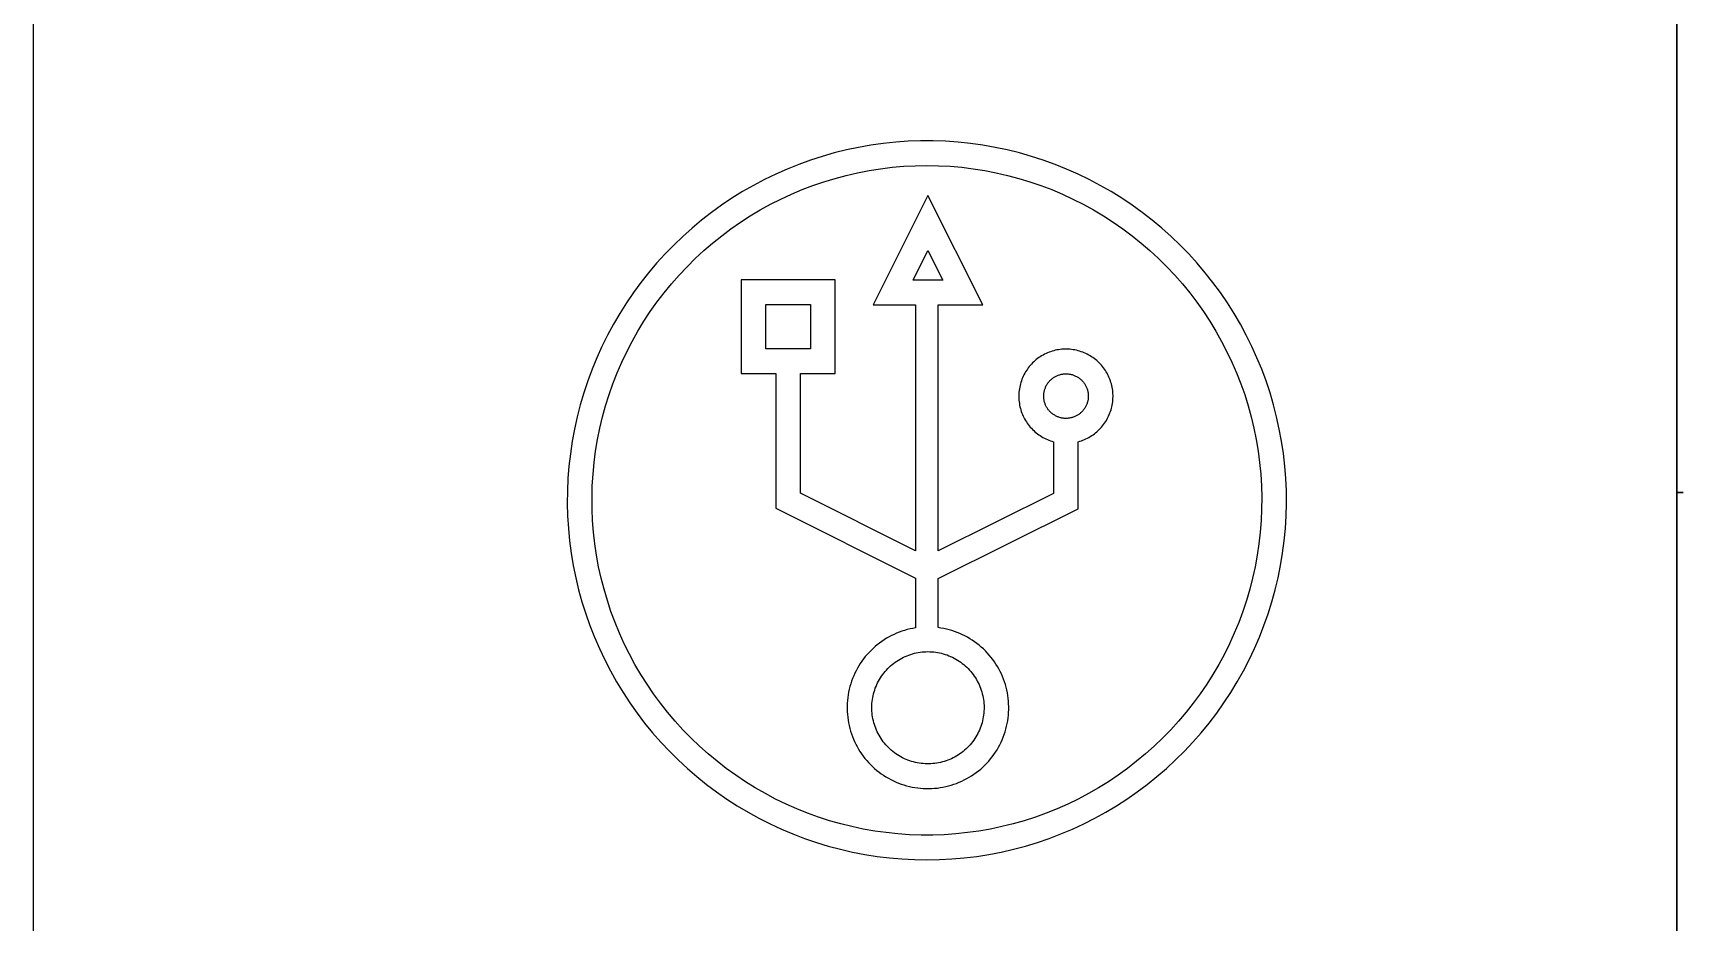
# Model space of a CAD drawing. Header units: millimetres. Extents: x 430 to 4403, y -1522 to 1254.
# Drawn here: x 3363.7 to 3444, y -504.4 to -461.1 of the extents above; entities that cross this region are included whole.
import ezdxf

# ---------------------------------------------------------------- set-up
doc = ezdxf.new("R2010")
doc.units = ezdxf.units.MM
doc.header["$MEASUREMENT"] = 0
doc.layers.add('Utwórz2D linie widoczne', color=7, linetype='Continuous', true_color=0x000000)

msp = doc.modelspace()

# ---------------------------------------------------------------- linework, layer by layer
at = {"layer": 'Utwórz2D linie widoczne'}
for p, q in [((3443.751, -483.498), (3443.768, -216.998)), ((3443.73, -615.064), (3443.747, -351.933)), ((3363.745, -418.493), (3363.737, -548.493)), ((3405.12, -466.513), (3404.518, -466.597)), ((3405.724, -466.449), (3405.12, -466.513)), ((3406.33, -466.407), (3405.724, -466.449)), ((3406.937, -466.386), (3406.33, -466.407)), ((3407.544, -466.386), (3406.937, -466.386)), ((3408.151, -466.407), (3407.544, -466.386)), ((3408.757, -466.449), (3408.151, -466.407)), ((3409.362, -466.512), (3408.757, -466.449)), ((3409.963, -466.597), (3409.362, -466.512)), ((3401.573, -467.327), (3401.002, -467.533)), ((3402.152, -467.14), (3401.573, -467.327)), ((3402.736, -466.973), (3402.152, -467.14)), ((3403.325, -466.827), (3402.736, -466.973)), ((3403.92, -466.702), (3403.325, -466.827)), ((3404.518, -466.597), (3403.92, -466.702)), ((3410.562, -466.701), (3409.963, -466.597)), ((3411.156, -466.827), (3410.562, -466.701)), ((3411.746, -466.973), (3411.156, -466.827)), ((3412.33, -467.14), (3411.746, -466.973)), ((3412.908, -467.326), (3412.33, -467.14)), ((3413.479, -467.533), (3412.908, -467.326)), ((3399.883, -468.006), (3399.336, -468.271)), ((3400.439, -467.76), (3399.883, -468.006)), ((3401.002, -467.533), (3400.439, -467.76)), ((3402.773, -468.21), (3403.32, -468.064)), ((3403.32, -468.064), (3403.871, -467.937)), ((3403.871, -467.937), (3404.427, -467.83)), ((3404.427, -467.83), (3404.986, -467.742)), ((3404.986, -467.742), (3405.547, -467.673)), ((3405.547, -467.673), (3406.111, -467.624)), ((3406.111, -467.624), (3406.676, -467.595)), ((3406.676, -467.595), (3407.242, -467.585)), ((3407.242, -467.585), (3407.807, -467.595)), ((3407.807, -467.595), (3408.372, -467.625)), ((3408.372, -467.625), (3408.936, -467.674)), ((3408.936, -467.674), (3409.498, -467.742)), ((3409.498, -467.742), (3410.056, -467.83)), ((3410.056, -467.83), (3410.612, -467.938)), ((3410.612, -467.938), (3411.163, -468.064)), ((3411.163, -468.064), (3411.71, -468.21)), ((3414.043, -467.759), (3413.479, -467.533)), ((3414.598, -468.005), (3414.043, -467.759)), ((3415.145, -468.27), (3414.598, -468.005)), ((3398.272, -468.857), (3397.756, -469.177)), ((3398.799, -468.554), (3398.272, -468.857)), ((3399.336, -468.271), (3398.799, -468.554)), ((3400.647, -468.979), (3401.168, -468.759)), ((3401.168, -468.759), (3401.697, -468.557)), ((3401.697, -468.557), (3402.232, -468.374)), ((3402.232, -468.374), (3402.773, -468.21)), ((3411.71, -468.21), (3412.251, -468.374)), ((3412.251, -468.374), (3412.787, -468.558)), ((3412.787, -468.558), (3413.315, -468.759)), ((3413.315, -468.759), (3413.836, -468.979)), ((3415.682, -468.554), (3415.145, -468.27)), ((3416.209, -468.856), (3415.682, -468.554)), ((3416.725, -469.176), (3416.209, -468.856)), ((3397.251, -469.515), (3396.759, -469.87)), ((3397.756, -469.177), (3397.251, -469.515)), ((3398.647, -470.035), (3399.133, -469.745)), ((3399.133, -469.745), (3399.629, -469.472)), ((3399.629, -469.472), (3400.134, -469.217)), ((3400.134, -469.217), (3400.647, -468.979)), ((3407.292, -469.04), (3404.628, -474.368)), ((3409.956, -474.368), (3407.292, -469.04)), ((3413.836, -468.979), (3414.35, -469.217)), ((3414.35, -469.217), (3414.854, -469.473)), ((3414.854, -469.473), (3415.35, -469.746)), ((3415.35, -469.746), (3415.836, -470.036)), ((3417.23, -469.514), (3416.725, -469.176)), ((3417.723, -469.87), (3417.23, -469.514)), ((3396.279, -470.243), (3395.812, -470.631)), ((3396.759, -469.87), (3396.279, -470.243)), ((3397.707, -470.664), (3398.172, -470.342)), ((3398.172, -470.342), (3398.647, -470.035)), ((3415.836, -470.036), (3416.311, -470.342)), ((3416.311, -470.342), (3416.776, -470.665)), ((3418.203, -470.242), (3417.723, -469.87)), ((3418.67, -470.631), (3418.203, -470.242)), ((3395.359, -471.036), (3394.92, -471.456)), ((3395.812, -470.631), (3395.359, -471.036)), ((3396.385, -471.727), (3396.813, -471.358)), ((3396.813, -471.358), (3397.254, -471.003)), ((3397.254, -471.003), (3397.707, -470.664)), ((3416.776, -470.665), (3417.229, -471.004)), ((3417.229, -471.004), (3417.67, -471.358)), ((3417.67, -471.358), (3418.098, -471.728)), ((3419.123, -471.035), (3418.67, -470.631)), ((3419.561, -471.455), (3419.123, -471.035)), ((3394.496, -471.891), (3394.088, -472.341)), ((3394.92, -471.456), (3394.496, -471.891)), ((3395.568, -472.51), (3395.97, -472.111)), ((3395.97, -472.111), (3396.385, -471.727)), ((3406.572, -473.166), (3407.292, -471.727)), ((3407.292, -471.727), (3408.012, -473.166)), ((3418.098, -471.728), (3418.514, -472.112)), ((3418.514, -472.112), (3418.915, -472.51)), ((3419.985, -471.89), (3419.561, -471.455)), ((3420.394, -472.34), (3419.985, -471.89)), ((3393.695, -472.804), (3393.319, -473.281)), ((3394.088, -472.341), (3393.695, -472.804)), ((3394.807, -473.347), (3395.18, -472.922)), ((3395.18, -472.922), (3395.568, -472.51)), ((3418.915, -472.51), (3419.303, -472.922)), ((3419.303, -472.922), (3419.676, -473.348)), ((3420.787, -472.803), (3420.394, -472.34)), ((3421.163, -473.28), (3420.787, -472.803)), ((3392.959, -473.771), (3392.617, -474.272)), ((3393.319, -473.281), (3392.959, -473.771)), ((3394.106, -474.235), (3394.449, -473.785)), ((3394.449, -473.785), (3394.807, -473.347)), ((3402.775, -473.15), (3398.207, -473.15)), ((3398.207, -473.15), (3398.207, -477.718)), ((3402.775, -477.718), (3402.775, -473.15)), ((3408.012, -473.166), (3406.572, -473.166)), ((3419.676, -473.348), (3420.034, -473.786)), ((3420.034, -473.786), (3420.377, -474.236)), ((3421.523, -473.77), (3421.163, -473.28)), ((3421.865, -474.271), (3421.523, -473.77)), ((3392.617, -474.272), (3392.292, -474.786)), ((3393.779, -474.696), (3394.106, -474.235)), ((3399.408, -476.517), (3399.408, -474.352)), ((3399.408, -474.352), (3401.573, -474.352)), ((3401.573, -474.352), (3401.573, -476.517)), ((3404.628, -474.368), (3406.692, -474.368)), ((3406.692, -474.368), (3406.692, -486.336)), ((3407.791, -486.34), (3407.791, -474.368)), ((3407.791, -474.368), (3409.956, -474.368)), ((3420.377, -474.236), (3420.704, -474.697)), ((3422.19, -474.785), (3421.865, -474.271)), ((3391.985, -475.31), (3391.697, -475.845)), ((3392.292, -474.786), (3391.985, -475.31)), ((3393.174, -475.652), (3393.468, -475.169)), ((3393.468, -475.169), (3393.779, -474.696)), ((3420.704, -474.697), (3421.015, -475.17)), ((3421.015, -475.17), (3421.309, -475.653)), ((3422.497, -475.309), (3422.19, -474.785)), ((3422.785, -475.844), (3422.497, -475.309)), ((3391.697, -475.845), (3391.427, -476.389)), ((3392.637, -476.648), (3392.897, -476.146)), ((3392.897, -476.146), (3393.174, -475.652)), ((3421.309, -475.653), (3421.586, -476.147)), ((3421.586, -476.147), (3421.846, -476.649)), ((3423.055, -476.388), (3422.785, -475.844)), ((3391.176, -476.942), (3390.945, -477.504)), ((3391.427, -476.389), (3391.176, -476.942)), ((3392.394, -477.159), (3392.637, -476.648)), ((3401.573, -476.517), (3399.408, -476.517)), ((3412.628, -476.984), (3412.565, -477.033)), ((3412.693, -476.937), (3412.628, -476.984)), ((3412.759, -476.892), (3412.693, -476.937)), ((3412.827, -476.85), (3412.759, -476.892)), ((3412.896, -476.81), (3412.827, -476.85)), ((3412.967, -476.773), (3412.896, -476.81)), ((3413.039, -476.738), (3412.967, -476.773)), ((3413.112, -476.705), (3413.039, -476.738)), ((3413.186, -476.675), (3413.112, -476.705)), ((3413.261, -476.648), (3413.186, -476.675)), ((3413.337, -476.623), (3413.261, -476.648)), ((3413.414, -476.601), (3413.337, -476.623)), ((3413.491, -476.582), (3413.414, -476.601)), ((3413.57, -476.565), (3413.491, -476.582)), ((3413.648, -476.551), (3413.57, -476.565)), ((3413.728, -476.54), (3413.648, -476.551)), ((3413.807, -476.532), (3413.728, -476.54)), ((3413.887, -476.526), (3413.807, -476.532)), ((3413.967, -476.523), (3413.887, -476.526)), ((3414.047, -476.523), (3413.967, -476.523)), ((3414.127, -476.526), (3414.047, -476.523)), ((3414.206, -476.532), (3414.127, -476.526)), ((3414.286, -476.54), (3414.206, -476.532)), ((3414.365, -476.551), (3414.286, -476.54)), ((3414.444, -476.565), (3414.365, -476.551)), ((3414.522, -476.582), (3414.444, -476.565)), ((3414.6, -476.601), (3414.522, -476.582)), ((3414.676, -476.623), (3414.6, -476.601)), ((3414.753, -476.648), (3414.676, -476.623)), ((3414.828, -476.675), (3414.753, -476.648)), ((3414.902, -476.705), (3414.828, -476.675)), ((3414.975, -476.737), (3414.902, -476.705)), ((3415.047, -476.772), (3414.975, -476.737)), ((3415.117, -476.81), (3415.047, -476.772)), ((3415.187, -476.85), (3415.117, -476.81)), ((3415.254, -476.892), (3415.187, -476.85)), ((3415.321, -476.937), (3415.254, -476.892)), ((3415.386, -476.984), (3415.321, -476.937)), ((3415.449, -477.033), (3415.386, -476.984)), ((3421.846, -476.649), (3422.088, -477.16)), ((3423.305, -476.941), (3423.055, -476.388)), ((3423.537, -477.503), (3423.305, -476.941)), ((3390.945, -477.504), (3390.734, -478.074)), ((3391.964, -478.206), (3392.17, -477.679)), ((3392.17, -477.679), (3392.394, -477.159)), ((3398.207, -477.718), (3399.89, -477.718)), ((3399.89, -477.718), (3399.89, -484.27)), ((3401.092, -483.528), (3401.092, -477.718)), ((3401.092, -477.718), (3402.775, -477.718)), ((3411.965, -477.773), (3411.93, -477.845)), ((3412.003, -477.702), (3411.965, -477.773)), ((3412.043, -477.633), (3412.003, -477.702)), ((3412.085, -477.565), (3412.043, -477.633)), ((3412.13, -477.499), (3412.085, -477.565)), ((3412.177, -477.435), (3412.13, -477.499)), ((3412.226, -477.372), (3412.177, -477.435)), ((3412.278, -477.31), (3412.226, -477.372)), ((3412.331, -477.251), (3412.278, -477.31)), ((3412.387, -477.194), (3412.331, -477.251)), ((3412.444, -477.138), (3412.387, -477.194)), ((3412.504, -477.085), (3412.444, -477.138)), ((3412.565, -477.033), (3412.504, -477.085)), ((3413.603, -477.806), (3413.638, -477.792)), ((3413.638, -477.792), (3413.674, -477.78)), ((3413.674, -477.78), (3413.71, -477.769)), ((3413.71, -477.769), (3413.746, -477.759)), ((3413.746, -477.759), (3413.783, -477.75)), ((3413.783, -477.75), (3413.82, -477.743)), ((3413.82, -477.743), (3413.857, -477.737)), ((3413.857, -477.737), (3413.894, -477.732)), ((3413.894, -477.732), (3413.932, -477.729)), ((3413.932, -477.729), (3413.97, -477.727)), ((3413.97, -477.727), (3414.007, -477.726)), ((3414.007, -477.726), (3414.045, -477.726)), ((3414.045, -477.726), (3414.083, -477.728)), ((3414.083, -477.728), (3414.12, -477.731)), ((3414.12, -477.731), (3414.158, -477.736)), ((3414.158, -477.736), (3414.195, -477.741)), ((3414.195, -477.741), (3414.232, -477.748)), ((3414.232, -477.748), (3414.269, -477.757)), ((3414.269, -477.757), (3414.305, -477.766)), ((3414.305, -477.766), (3414.341, -477.777)), ((3414.341, -477.777), (3414.377, -477.789)), ((3414.377, -477.789), (3414.412, -477.802)), ((3415.51, -477.084), (3415.449, -477.033)), ((3415.569, -477.138), (3415.51, -477.084)), ((3415.627, -477.193), (3415.569, -477.138)), ((3415.683, -477.251), (3415.627, -477.193)), ((3415.736, -477.31), (3415.683, -477.251)), ((3415.788, -477.371), (3415.736, -477.31)), ((3415.837, -477.434), (3415.788, -477.371)), ((3415.884, -477.499), (3415.837, -477.434)), ((3415.929, -477.565), (3415.884, -477.499)), ((3415.971, -477.633), (3415.929, -477.565)), ((3416.011, -477.702), (3415.971, -477.633)), ((3416.049, -477.772), (3416.011, -477.702)), ((3416.084, -477.844), (3416.049, -477.772)), ((3422.088, -477.16), (3422.313, -477.68)), ((3422.313, -477.68), (3422.519, -478.207)), ((3423.748, -478.073), (3423.537, -477.503)), ((3390.734, -478.074), (3390.542, -478.65)), ((3391.776, -478.739), (3391.964, -478.206)), ((3411.731, -478.533), (3411.723, -478.613)), ((3411.743, -478.454), (3411.731, -478.533)), ((3411.757, -478.375), (3411.743, -478.454)), ((3411.773, -478.297), (3411.757, -478.375)), ((3411.793, -478.22), (3411.773, -478.297)), ((3411.815, -478.143), (3411.793, -478.22)), ((3411.84, -478.067), (3411.815, -478.143)), ((3411.867, -477.992), (3411.84, -478.067)), ((3411.897, -477.918), (3411.867, -477.992)), ((3411.93, -477.845), (3411.897, -477.918)), ((3412.944, -478.619), (3412.951, -478.582)), ((3412.951, -478.582), (3412.96, -478.546)), ((3412.96, -478.546), (3412.969, -478.509)), ((3412.969, -478.509), (3412.981, -478.473)), ((3412.981, -478.473), (3412.993, -478.438)), ((3412.993, -478.438), (3413.007, -478.402)), ((3413.007, -478.402), (3413.021, -478.368)), ((3413.021, -478.368), (3413.037, -478.334)), ((3413.037, -478.334), (3413.054, -478.3)), ((3413.054, -478.3), (3413.073, -478.267)), ((3413.073, -478.267), (3413.092, -478.235)), ((3413.092, -478.235), (3413.113, -478.203)), ((3413.113, -478.203), (3413.134, -478.172)), ((3413.134, -478.172), (3413.157, -478.142)), ((3413.157, -478.142), (3413.181, -478.113)), ((3413.181, -478.113), (3413.206, -478.085)), ((3413.206, -478.085), (3413.231, -478.057)), ((3413.231, -478.057), (3413.258, -478.031)), ((3413.258, -478.031), (3413.285, -478.005)), ((3413.285, -478.005), (3413.314, -477.98)), ((3413.314, -477.98), (3413.343, -477.956)), ((3413.343, -477.956), (3413.373, -477.934)), ((3413.373, -477.934), (3413.404, -477.912)), ((3413.404, -477.912), (3413.436, -477.891)), ((3413.436, -477.891), (3413.468, -477.872)), ((3413.468, -477.872), (3413.501, -477.854)), ((3413.501, -477.854), (3413.534, -477.837)), ((3413.534, -477.837), (3413.569, -477.821)), ((3413.569, -477.821), (3413.603, -477.806)), ((3414.412, -477.802), (3414.447, -477.817)), ((3414.447, -477.817), (3414.481, -477.832)), ((3414.481, -477.832), (3414.515, -477.849)), ((3414.515, -477.849), (3414.548, -477.867)), ((3414.548, -477.867), (3414.58, -477.886)), ((3414.58, -477.886), (3414.612, -477.907)), ((3414.612, -477.907), (3414.643, -477.928)), ((3414.643, -477.928), (3414.673, -477.951)), ((3414.673, -477.951), (3414.703, -477.974)), ((3414.703, -477.974), (3414.732, -477.998)), ((3414.732, -477.998), (3414.759, -478.024)), ((3414.759, -478.024), (3414.786, -478.05)), ((3414.786, -478.05), (3414.812, -478.078)), ((3414.812, -478.078), (3414.837, -478.106)), ((3414.837, -478.106), (3414.861, -478.135)), ((3414.861, -478.135), (3414.884, -478.165)), ((3414.884, -478.165), (3414.906, -478.195)), ((3414.906, -478.195), (3414.927, -478.227)), ((3414.927, -478.227), (3414.947, -478.259)), ((3414.947, -478.259), (3414.965, -478.292)), ((3414.965, -478.292), (3414.983, -478.325)), ((3414.983, -478.325), (3414.999, -478.359)), ((3414.999, -478.359), (3415.014, -478.394)), ((3415.014, -478.394), (3415.028, -478.429)), ((3415.028, -478.429), (3415.041, -478.464)), ((3415.041, -478.464), (3415.052, -478.5)), ((3415.052, -478.5), (3415.062, -478.536)), ((3415.062, -478.536), (3415.071, -478.573)), ((3415.071, -478.573), (3415.079, -478.61)), ((3416.117, -477.917), (3416.084, -477.844)), ((3416.147, -477.991), (3416.117, -477.917)), ((3416.174, -478.066), (3416.147, -477.991)), ((3416.199, -478.142), (3416.174, -478.066)), ((3416.221, -478.219), (3416.199, -478.142)), ((3416.241, -478.297), (3416.221, -478.219)), ((3416.257, -478.375), (3416.241, -478.297)), ((3416.271, -478.454), (3416.257, -478.375)), ((3416.283, -478.533), (3416.271, -478.454)), ((3416.291, -478.612), (3416.283, -478.533)), ((3422.519, -478.207), (3422.707, -478.74)), ((3423.94, -478.649), (3423.748, -478.073)), ((3390.37, -479.233), (3390.219, -479.821)), ((3390.542, -478.65), (3390.37, -479.233)), ((3391.456, -479.824), (3391.607, -479.279)), ((3391.607, -479.279), (3391.776, -478.739)), ((3411.717, -478.693), (3411.714, -478.773)), ((3411.714, -478.773), (3411.714, -478.852)), ((3411.714, -478.852), (3411.717, -478.932)), ((3411.723, -478.613), (3411.717, -478.693)), ((3411.717, -478.932), (3411.722, -479.012)), ((3411.722, -479.012), (3411.73, -479.092)), ((3411.73, -479.092), (3411.741, -479.171)), ((3411.741, -479.171), (3411.755, -479.25)), ((3411.755, -479.25), (3411.772, -479.328)), ((3411.772, -479.328), (3411.791, -479.406)), ((3411.791, -479.406), (3411.813, -479.482)), ((3412.927, -478.769), (3412.93, -478.731)), ((3412.927, -478.807), (3412.927, -478.769)), ((3412.927, -478.844), (3412.927, -478.807)), ((3412.929, -478.882), (3412.927, -478.844)), ((3412.932, -478.919), (3412.929, -478.882)), ((3412.93, -478.731), (3412.933, -478.694)), ((3412.936, -478.957), (3412.932, -478.919)), ((3412.933, -478.694), (3412.938, -478.656)), ((3412.942, -478.994), (3412.936, -478.957)), ((3412.938, -478.656), (3412.944, -478.619)), ((3412.949, -479.031), (3412.942, -478.994)), ((3412.957, -479.068), (3412.949, -479.031)), ((3412.967, -479.104), (3412.957, -479.068)), ((3412.978, -479.14), (3412.967, -479.104)), ((3412.99, -479.176), (3412.978, -479.14)), ((3413.003, -479.211), (3412.99, -479.176)), ((3413.018, -479.246), (3413.003, -479.211)), ((3413.033, -479.28), (3413.018, -479.246)), ((3413.05, -479.314), (3413.033, -479.28)), ((3413.068, -479.347), (3413.05, -479.314)), ((3413.087, -479.38), (3413.068, -479.347)), ((3413.108, -479.411), (3413.087, -479.38)), ((3414.922, -479.403), (3414.901, -479.435)), ((3414.942, -479.372), (3414.922, -479.403)), ((3414.961, -479.339), (3414.942, -479.372)), ((3414.978, -479.306), (3414.961, -479.339)), ((3414.995, -479.272), (3414.978, -479.306)), ((3415.01, -479.237), (3414.995, -479.272)), ((3415.025, -479.203), (3415.01, -479.237)), ((3415.038, -479.167), (3415.025, -479.203)), ((3415.049, -479.131), (3415.038, -479.167)), ((3415.06, -479.095), (3415.049, -479.131)), ((3415.069, -479.059), (3415.06, -479.095)), ((3415.077, -479.022), (3415.069, -479.059)), ((3415.084, -478.985), (3415.077, -479.022)), ((3415.079, -478.61), (3415.085, -478.647)), ((3415.089, -478.947), (3415.084, -478.985)), ((3415.085, -478.647), (3415.09, -478.684)), ((3415.093, -478.91), (3415.089, -478.947)), ((3415.09, -478.684), (3415.094, -478.722)), ((3415.096, -478.872), (3415.093, -478.91)), ((3415.094, -478.722), (3415.096, -478.759)), ((3415.096, -478.759), (3415.097, -478.797)), ((3415.097, -478.835), (3415.096, -478.872)), ((3415.097, -478.797), (3415.097, -478.835)), ((3416.202, -479.482), (3416.223, -479.405)), ((3416.223, -479.405), (3416.243, -479.327)), ((3416.243, -479.327), (3416.259, -479.249)), ((3416.259, -479.249), (3416.273, -479.17)), ((3416.273, -479.17), (3416.284, -479.091)), ((3416.284, -479.091), (3416.292, -479.012)), ((3416.297, -478.692), (3416.291, -478.612)), ((3416.292, -479.012), (3416.297, -478.932)), ((3416.3, -478.772), (3416.297, -478.692)), ((3416.297, -478.932), (3416.3, -478.852)), ((3416.3, -478.852), (3416.3, -478.772)), ((3422.707, -478.74), (3422.876, -479.28)), ((3422.876, -479.28), (3423.026, -479.825)), ((3424.112, -479.232), (3423.94, -478.649)), ((3424.263, -479.82), (3424.112, -479.232)), ((3390.219, -479.821), (3390.088, -480.414)), ((3391.325, -480.375), (3391.456, -479.824)), ((3411.813, -479.482), (3411.837, -479.558)), ((3411.837, -479.558), (3411.864, -479.634)), ((3411.864, -479.634), (3411.894, -479.708)), ((3411.894, -479.708), (3411.927, -479.781)), ((3411.927, -479.781), (3411.961, -479.853)), ((3411.961, -479.853), (3411.999, -479.924)), ((3411.999, -479.924), (3412.039, -479.993)), ((3412.039, -479.993), (3412.081, -480.061)), ((3412.081, -480.061), (3412.125, -480.127)), ((3412.125, -480.127), (3412.172, -480.192)), ((3412.172, -480.192), (3412.221, -480.255)), ((3413.129, -479.442), (3413.108, -479.411)), ((3413.151, -479.473), (3413.129, -479.442)), ((3413.175, -479.502), (3413.151, -479.473)), ((3413.199, -479.531), (3413.175, -479.502)), ((3413.225, -479.559), (3413.199, -479.531)), ((3413.251, -479.585), (3413.225, -479.559)), ((3413.279, -479.611), (3413.251, -479.585)), ((3413.307, -479.636), (3413.279, -479.611)), ((3413.336, -479.66), (3413.307, -479.636)), ((3413.366, -479.683), (3413.336, -479.66)), ((3413.396, -479.705), (3413.366, -479.683)), ((3413.428, -479.726), (3413.396, -479.705)), ((3413.46, -479.746), (3413.428, -479.726)), ((3413.493, -479.764), (3413.46, -479.746)), ((3413.526, -479.782), (3413.493, -479.764)), ((3413.56, -479.798), (3413.526, -479.782)), ((3413.595, -479.813), (3413.56, -479.798)), ((3413.63, -479.827), (3413.595, -479.813)), ((3413.665, -479.84), (3413.63, -479.827)), ((3413.701, -479.851), (3413.665, -479.84)), ((3413.737, -479.861), (3413.701, -479.851)), ((3413.774, -479.87), (3413.737, -479.861)), ((3413.811, -479.878), (3413.774, -479.87)), ((3413.848, -479.884), (3413.811, -479.878)), ((3413.885, -479.889), (3413.848, -479.884)), ((3413.923, -479.893), (3413.885, -479.889)), ((3413.96, -479.895), (3413.923, -479.893)), ((3413.998, -479.897), (3413.96, -479.895)), ((3414.036, -479.896), (3413.998, -479.897)), ((3414.073, -479.895), (3414.036, -479.896)), ((3414.111, -479.892), (3414.073, -479.895)), ((3414.148, -479.888), (3414.111, -479.892)), ((3414.186, -479.883), (3414.148, -479.888)), ((3414.223, -479.876), (3414.186, -479.883)), ((3414.26, -479.868), (3414.223, -479.876)), ((3414.296, -479.859), (3414.26, -479.868)), ((3414.332, -479.848), (3414.296, -479.859)), ((3414.368, -479.837), (3414.332, -479.848)), ((3414.403, -479.824), (3414.368, -479.837)), ((3414.438, -479.809), (3414.403, -479.824)), ((3414.473, -479.794), (3414.438, -479.809)), ((3414.507, -479.778), (3414.473, -479.794)), ((3414.54, -479.76), (3414.507, -479.778)), ((3414.572, -479.741), (3414.54, -479.76)), ((3414.604, -479.721), (3414.572, -479.741)), ((3414.636, -479.7), (3414.604, -479.721)), ((3414.666, -479.678), (3414.636, -479.7)), ((3414.696, -479.654), (3414.666, -479.678)), ((3414.725, -479.63), (3414.696, -479.654)), ((3414.753, -479.605), (3414.725, -479.63)), ((3414.78, -479.579), (3414.753, -479.605)), ((3414.806, -479.552), (3414.78, -479.579)), ((3414.831, -479.524), (3414.806, -479.552)), ((3414.855, -479.495), (3414.831, -479.524)), ((3414.878, -479.465), (3414.855, -479.495)), ((3414.901, -479.435), (3414.878, -479.465)), ((3415.793, -480.255), (3415.842, -480.192)), ((3415.842, -480.192), (3415.889, -480.127)), ((3415.889, -480.127), (3415.934, -480.06)), ((3415.934, -480.06), (3415.976, -479.992)), ((3415.976, -479.992), (3416.016, -479.923)), ((3416.016, -479.923), (3416.053, -479.852)), ((3416.053, -479.852), (3416.088, -479.78)), ((3416.088, -479.78), (3416.12, -479.707)), ((3416.12, -479.707), (3416.15, -479.633)), ((3416.15, -479.633), (3416.177, -479.558)), ((3416.177, -479.558), (3416.202, -479.482)), ((3423.026, -479.825), (3423.158, -480.376)), ((3424.394, -480.413), (3424.263, -479.82)), ((3389.978, -481.012), (3389.889, -481.613)), ((3390.088, -480.414), (3389.978, -481.012)), ((3391.12, -481.487), (3391.213, -480.929)), ((3391.213, -480.929), (3391.325, -480.375)), ((3412.221, -480.255), (3412.273, -480.317)), ((3412.273, -480.317), (3412.326, -480.376)), ((3412.326, -480.376), (3412.381, -480.434)), ((3412.381, -480.434), (3412.439, -480.489)), ((3412.439, -480.489), (3412.498, -480.543)), ((3412.498, -480.543), (3412.559, -480.595)), ((3412.559, -480.595), (3412.622, -480.644)), ((3412.622, -480.644), (3412.686, -480.691)), ((3412.686, -480.691), (3412.753, -480.736)), ((3412.753, -480.736), (3412.82, -480.779)), ((3412.82, -480.779), (3412.889, -480.819)), ((3412.889, -480.819), (3412.96, -480.857)), ((3412.96, -480.857), (3413.032, -480.892)), ((3413.032, -480.892), (3413.105, -480.925)), ((3413.105, -480.925), (3413.179, -480.955)), ((3413.179, -480.955), (3413.254, -480.982)), ((3413.254, -480.982), (3413.33, -481.007)), ((3413.33, -481.007), (3413.406, -481.03)), ((3414.608, -481.029), (3414.685, -481.007)), ((3414.685, -481.007), (3414.761, -480.982)), ((3414.761, -480.982), (3414.836, -480.955)), ((3414.836, -480.955), (3414.91, -480.924)), ((3414.91, -480.924), (3414.983, -480.892)), ((3414.983, -480.892), (3415.055, -480.856)), ((3415.055, -480.856), (3415.125, -480.819)), ((3415.125, -480.819), (3415.194, -480.778)), ((3415.194, -480.778), (3415.262, -480.736)), ((3415.262, -480.736), (3415.328, -480.691)), ((3415.328, -480.691), (3415.393, -480.644)), ((3415.393, -480.644), (3415.455, -480.594)), ((3415.455, -480.594), (3415.517, -480.543)), ((3415.517, -480.543), (3415.576, -480.489)), ((3415.576, -480.489), (3415.633, -480.433)), ((3415.633, -480.433), (3415.689, -480.376)), ((3415.689, -480.376), (3415.742, -480.316)), ((3415.742, -480.316), (3415.793, -480.255)), ((3423.158, -480.376), (3423.27, -480.93)), ((3423.27, -480.93), (3423.363, -481.488)), ((3424.504, -481.011), (3424.394, -480.413)), ((3424.593, -481.612), (3424.504, -481.011)), ((3389.889, -481.613), (3389.821, -482.216)), ((3391.046, -482.048), (3391.12, -481.487)), ((3413.406, -481.03), (3413.406, -483.553)), ((3414.608, -484.298), (3414.608, -481.029)), ((3423.363, -481.488), (3423.436, -482.049)), ((3424.662, -482.215), (3424.593, -481.612)), ((3389.821, -482.216), (3389.773, -482.822)), ((3390.958, -483.176), (3390.992, -482.611)), ((3390.992, -482.611), (3391.046, -482.048)), ((3423.436, -482.049), (3423.49, -482.613)), ((3423.49, -482.613), (3423.524, -483.177)), ((3424.709, -482.821), (3424.662, -482.215)), ((3389.773, -482.822), (3389.747, -483.429)), ((3390.943, -483.742), (3390.958, -483.176)), ((3423.524, -483.177), (3423.539, -483.743)), ((3424.735, -483.428), (3424.709, -482.821)), ((3389.747, -483.429), (3389.742, -484.036)), ((3389.742, -484.036), (3389.757, -484.643)), ((3390.948, -484.307), (3390.943, -483.742)), ((3406.692, -486.336), (3401.092, -483.528)), ((3413.406, -483.553), (3407.791, -486.34)), ((3423.539, -483.743), (3423.534, -484.309)), ((3424.725, -484.642), (3424.741, -484.035)), ((3424.741, -484.035), (3424.735, -483.428)), ((3443.734, -749.998), (3443.751, -483.498)), ((3444.04, -483.501), (3443.751, -483.498)), ((3443.751, -483.498), (3444.04, -483.501)), ((3389.757, -484.643), (3389.794, -485.25)), ((3390.973, -484.873), (3390.948, -484.307)), ((3391.017, -485.437), (3390.973, -484.873)), ((3399.89, -484.27), (3406.692, -487.68)), ((3407.791, -487.682), (3414.608, -484.298)), ((3423.51, -484.874), (3423.465, -485.438)), ((3423.534, -484.309), (3423.51, -484.874)), ((3424.688, -485.249), (3424.725, -484.642)), ((3389.794, -485.25), (3389.852, -485.854)), ((3391.081, -485.999), (3391.017, -485.437)), ((3423.465, -485.438), (3423.402, -486)), ((3424.63, -485.853), (3424.688, -485.249)), ((3389.852, -485.854), (3389.931, -486.457)), ((3389.931, -486.457), (3390.031, -487.056)), ((3391.164, -486.558), (3391.081, -485.999)), ((3391.266, -487.115), (3391.164, -486.558)), ((3423.318, -486.56), (3423.216, -487.116)), ((3423.402, -486), (3423.318, -486.56)), ((3424.452, -487.055), (3424.551, -486.456)), ((3424.551, -486.456), (3424.63, -485.853)), ((3390.031, -487.056), (3390.151, -487.651)), ((3391.388, -487.667), (3391.266, -487.115)), ((3423.216, -487.116), (3423.094, -487.668)), ((3424.331, -487.65), (3424.452, -487.055)), ((3390.151, -487.651), (3390.292, -488.242)), ((3391.529, -488.215), (3391.388, -487.667)), ((3391.689, -488.758), (3391.529, -488.215)), ((3406.692, -487.68), (3406.692, -490.095)), ((3407.791, -490.08), (3407.791, -487.682)), ((3422.953, -488.216), (3422.793, -488.759)), ((3423.094, -487.668), (3422.953, -488.216)), ((3424.19, -488.241), (3424.331, -487.65)), ((3390.292, -488.242), (3390.454, -488.828)), ((3390.454, -488.828), (3390.636, -489.407)), ((3391.867, -489.295), (3391.689, -488.758)), ((3422.793, -488.759), (3422.615, -489.296)), ((3423.847, -489.406), (3424.029, -488.827)), ((3424.029, -488.827), (3424.19, -488.241)), ((3390.636, -489.407), (3390.837, -489.98)), ((3392.064, -489.825), (3391.867, -489.295)), ((3392.28, -490.348), (3392.064, -489.825)), ((3422.418, -489.826), (3422.202, -490.349)), ((3422.615, -489.296), (3422.418, -489.826)), ((3423.645, -489.98), (3423.847, -489.406)), ((3390.837, -489.98), (3391.059, -490.546)), ((3391.059, -490.546), (3391.3, -491.104)), ((3392.513, -490.864), (3392.28, -490.348)), ((3405.28, -490.602), (3405.163, -490.674)), ((3405.399, -490.534), (3405.28, -490.602)), ((3405.521, -490.47), (3405.399, -490.534)), ((3405.644, -490.41), (3405.521, -490.47)), ((3405.77, -490.355), (3405.644, -490.41)), ((3405.897, -490.304), (3405.77, -490.355)), ((3406.027, -490.258), (3405.897, -490.304)), ((3406.157, -490.216), (3406.027, -490.258)), ((3406.289, -490.179), (3406.157, -490.216)), ((3406.423, -490.146), (3406.289, -490.179)), ((3406.557, -490.118), (3406.423, -490.146)), ((3406.692, -490.095), (3406.557, -490.118)), ((3407.927, -490.1), (3407.791, -490.08)), ((3408.062, -490.125), (3407.927, -490.1)), ((3408.196, -490.154), (3408.062, -490.125)), ((3408.329, -490.188), (3408.196, -490.154)), ((3408.461, -490.226), (3408.329, -490.188)), ((3408.591, -490.269), (3408.461, -490.226)), ((3408.72, -490.317), (3408.591, -490.269)), ((3408.847, -490.369), (3408.72, -490.317)), ((3408.972, -490.426), (3408.847, -490.369)), ((3409.095, -490.486), (3408.972, -490.426)), ((3409.216, -490.551), (3409.095, -490.486)), ((3409.335, -490.621), (3409.216, -490.551)), ((3409.451, -490.694), (3409.335, -490.621)), ((3422.202, -490.349), (3421.969, -490.865)), ((3423.183, -491.103), (3423.424, -490.545)), ((3423.424, -490.545), (3423.645, -489.98)), ((3391.3, -491.104), (3391.56, -491.653)), ((3392.764, -491.371), (3392.513, -490.864)), ((3393.033, -491.869), (3392.764, -491.371)), ((3404.334, -491.389), (3404.245, -491.494)), ((3404.426, -491.288), (3404.334, -491.389)), ((3404.522, -491.189), (3404.426, -491.288)), ((3404.621, -491.094), (3404.522, -491.189)), ((3404.724, -491.003), (3404.621, -491.094)), ((3404.829, -490.915), (3404.724, -491.003)), ((3404.938, -490.831), (3404.829, -490.915)), ((3405.049, -490.751), (3404.938, -490.831)), ((3405.163, -490.674), (3405.049, -490.751)), ((3406.187, -491.485), (3406.274, -491.448)), ((3406.274, -491.448), (3406.363, -491.414)), ((3406.363, -491.414), (3406.453, -491.383)), ((3406.453, -491.383), (3406.543, -491.356)), ((3406.543, -491.356), (3406.635, -491.331)), ((3406.635, -491.331), (3406.727, -491.31)), ((3406.727, -491.31), (3406.82, -491.292)), ((3406.82, -491.292), (3406.914, -491.277)), ((3406.914, -491.277), (3407.008, -491.266)), ((3407.008, -491.266), (3407.103, -491.257)), ((3407.103, -491.257), (3407.197, -491.252)), ((3407.197, -491.252), (3407.292, -491.251)), ((3407.292, -491.251), (3407.387, -491.252)), ((3407.387, -491.252), (3407.482, -491.257)), ((3407.482, -491.257), (3407.576, -491.265)), ((3407.576, -491.265), (3407.67, -491.277)), ((3407.67, -491.277), (3407.764, -491.292)), ((3407.764, -491.292), (3407.857, -491.31)), ((3407.857, -491.31), (3407.949, -491.331)), ((3407.949, -491.331), (3408.041, -491.355)), ((3408.041, -491.355), (3408.132, -491.383)), ((3408.132, -491.383), (3408.221, -491.413)), ((3408.221, -491.413), (3408.31, -491.447)), ((3408.31, -491.447), (3408.397, -491.484)), ((3409.564, -490.771), (3409.451, -490.694)), ((3409.675, -490.853), (3409.564, -490.771)), ((3409.782, -490.938), (3409.675, -490.853)), ((3409.887, -491.026), (3409.782, -490.938)), ((3409.989, -491.119), (3409.887, -491.026)), ((3410.087, -491.215), (3409.989, -491.119)), ((3410.182, -491.314), (3410.087, -491.215)), ((3410.273, -491.416), (3410.182, -491.314)), ((3410.361, -491.522), (3410.273, -491.416)), ((3421.718, -491.372), (3421.449, -491.87)), ((3421.969, -490.865), (3421.718, -491.372)), ((3422.923, -491.652), (3423.183, -491.103)), ((3391.56, -491.653), (3391.839, -492.192)), ((3391.839, -492.192), (3392.137, -492.722)), ((3393.318, -492.357), (3393.033, -491.869)), ((3403.795, -492.182), (3403.734, -492.305)), ((3403.86, -492.061), (3403.795, -492.182)), ((3403.929, -491.942), (3403.86, -492.061)), ((3404.002, -491.826), (3403.929, -491.942)), ((3404.079, -491.713), (3404.002, -491.826)), ((3404.161, -491.602), (3404.079, -491.713)), ((3404.245, -491.494), (3404.161, -491.602)), ((3405.148, -492.29), (3405.208, -492.217)), ((3405.208, -492.217), (3405.271, -492.145)), ((3405.271, -492.145), (3405.336, -492.076)), ((3405.336, -492.076), (3405.403, -492.01)), ((3405.403, -492.01), (3405.473, -491.945)), ((3405.473, -491.945), (3405.545, -491.883)), ((3405.545, -491.883), (3405.618, -491.824)), ((3405.618, -491.824), (3405.694, -491.767)), ((3405.694, -491.767), (3405.772, -491.713)), ((3405.772, -491.713), (3405.852, -491.662)), ((3405.852, -491.662), (3405.933, -491.613)), ((3405.933, -491.613), (3406.016, -491.567)), ((3406.016, -491.567), (3406.101, -491.524)), ((3406.101, -491.524), (3406.187, -491.485)), ((3408.397, -491.484), (3408.483, -491.524)), ((3408.483, -491.524), (3408.568, -491.567)), ((3408.568, -491.567), (3408.651, -491.612)), ((3408.651, -491.612), (3408.733, -491.661)), ((3408.733, -491.661), (3408.812, -491.712)), ((3408.812, -491.712), (3408.89, -491.767)), ((3408.89, -491.767), (3408.966, -491.823)), ((3408.966, -491.823), (3409.04, -491.883)), ((3409.04, -491.883), (3409.112, -491.945)), ((3409.112, -491.945), (3409.181, -492.009)), ((3409.181, -492.009), (3409.249, -492.076)), ((3409.249, -492.076), (3409.314, -492.145)), ((3409.314, -492.145), (3409.376, -492.216)), ((3409.376, -492.216), (3409.436, -492.289)), ((3410.445, -491.63), (3410.361, -491.522)), ((3410.525, -491.742), (3410.445, -491.63)), ((3410.601, -491.856), (3410.525, -491.742)), ((3410.673, -491.973), (3410.601, -491.856)), ((3410.741, -492.092), (3410.673, -491.973)), ((3410.805, -492.213), (3410.741, -492.092)), ((3410.865, -492.337), (3410.805, -492.213)), ((3421.449, -491.87), (3421.163, -492.358)), ((3422.346, -492.721), (3422.644, -492.191)), ((3422.644, -492.191), (3422.923, -491.652)), ((3392.137, -492.722), (3392.453, -493.241)), ((3393.621, -492.835), (3393.318, -492.357)), ((3393.94, -493.302), (3393.621, -492.835)), ((3403.497, -492.948), (3403.463, -493.081)), ((3403.535, -492.816), (3403.497, -492.948)), ((3403.578, -492.686), (3403.535, -492.816)), ((3403.626, -492.557), (3403.578, -492.686)), ((3403.678, -492.43), (3403.626, -492.557)), ((3403.734, -492.305), (3403.678, -492.43)), ((3404.701, -493.121), (3404.732, -493.031)), ((3404.732, -493.031), (3404.767, -492.943)), ((3404.767, -492.943), (3404.804, -492.856)), ((3404.804, -492.856), (3404.845, -492.77)), ((3404.845, -492.77), (3404.888, -492.686)), ((3404.888, -492.686), (3404.935, -492.603)), ((3404.935, -492.603), (3404.984, -492.522)), ((3404.984, -492.522), (3405.036, -492.443)), ((3405.036, -492.443), (3405.091, -492.366)), ((3405.091, -492.366), (3405.148, -492.29)), ((3409.436, -492.289), (3409.494, -492.365)), ((3409.494, -492.365), (3409.549, -492.442)), ((3409.549, -492.442), (3409.601, -492.521)), ((3409.601, -492.521), (3409.65, -492.602)), ((3409.65, -492.602), (3409.696, -492.685)), ((3409.696, -492.685), (3409.74, -492.769)), ((3409.74, -492.769), (3409.781, -492.855)), ((3409.781, -492.855), (3409.818, -492.942)), ((3409.818, -492.942), (3409.853, -493.03)), ((3409.853, -493.03), (3409.884, -493.12)), ((3410.92, -492.463), (3410.865, -492.337)), ((3410.971, -492.59), (3410.92, -492.463)), ((3411.017, -492.72), (3410.971, -492.59)), ((3411.059, -492.85), (3411.017, -492.72)), ((3411.096, -492.982), (3411.059, -492.85)), ((3411.129, -493.116), (3411.096, -492.982)), ((3420.861, -492.836), (3420.542, -493.303)), ((3421.163, -492.358), (3420.861, -492.836)), ((3422.03, -493.24), (3422.346, -492.721)), ((3392.453, -493.241), (3392.786, -493.748)), ((3392.786, -493.748), (3393.137, -494.244)), ((3394.275, -493.758), (3393.94, -493.302)), ((3394.625, -494.202), (3394.275, -493.758)), ((3403.365, -493.759), (3403.36, -493.897)), ((3403.375, -493.623), (3403.365, -493.759)), ((3403.39, -493.486), (3403.375, -493.623)), ((3403.41, -493.35), (3403.39, -493.486)), ((3403.434, -493.215), (3403.41, -493.35)), ((3403.463, -493.081), (3403.434, -493.215)), ((3404.564, -493.864), (3404.569, -493.77)), ((3404.569, -493.77), (3404.578, -493.675)), ((3404.578, -493.675), (3404.591, -493.581)), ((3404.591, -493.581), (3404.606, -493.488)), ((3404.606, -493.488), (3404.625, -493.395)), ((3404.625, -493.395), (3404.647, -493.303)), ((3404.647, -493.303), (3404.672, -493.211)), ((3404.672, -493.211), (3404.701, -493.121)), ((3409.884, -493.12), (3409.913, -493.21)), ((3409.913, -493.21), (3409.938, -493.301)), ((3409.938, -493.301), (3409.96, -493.394)), ((3409.96, -493.394), (3409.979, -493.487)), ((3409.979, -493.487), (3409.994, -493.58)), ((3409.994, -493.58), (3410.007, -493.674)), ((3410.007, -493.674), (3410.016, -493.769)), ((3410.016, -493.769), (3410.022, -493.863)), ((3411.157, -493.25), (3411.129, -493.116)), ((3411.18, -493.386), (3411.157, -493.25)), ((3411.198, -493.522), (3411.18, -493.386)), ((3411.212, -493.658), (3411.198, -493.522)), ((3411.221, -493.795), (3411.212, -493.658)), ((3411.225, -493.932), (3411.221, -493.795)), ((3420.207, -493.759), (3419.857, -494.203)), ((3420.542, -493.303), (3420.207, -493.759)), ((3421.346, -494.243), (3421.697, -493.747)), ((3421.697, -493.747), (3422.03, -493.24)), ((3393.137, -494.244), (3393.505, -494.727)), ((3394.991, -494.634), (3394.625, -494.202)), ((3395.371, -495.053), (3394.991, -494.634)), ((3403.36, -493.897), (3403.359, -494.034)), ((3403.359, -494.034), (3403.363, -494.171)), ((3403.363, -494.171), (3403.372, -494.308)), ((3403.372, -494.308), (3403.386, -494.445)), ((3403.386, -494.445), (3403.404, -494.581)), ((3403.404, -494.581), (3403.428, -494.716)), ((3404.561, -493.959), (3404.564, -493.864)), ((3404.562, -494.054), (3404.561, -493.959)), ((3404.566, -494.149), (3404.562, -494.054)), ((3404.574, -494.243), (3404.566, -494.149)), ((3404.584, -494.337), (3404.574, -494.243)), ((3404.598, -494.431), (3404.584, -494.337)), ((3404.616, -494.524), (3404.598, -494.431)), ((3404.636, -494.617), (3404.616, -494.524)), ((3404.66, -494.709), (3404.636, -494.617)), ((3409.95, -494.616), (3409.926, -494.708)), ((3409.97, -494.523), (3409.95, -494.616)), ((3409.987, -494.43), (3409.97, -494.523)), ((3410.001, -494.336), (3409.987, -494.43)), ((3410.012, -494.242), (3410.001, -494.336)), ((3410.019, -494.148), (3410.012, -494.242)), ((3410.023, -494.053), (3410.019, -494.148)), ((3410.022, -493.863), (3410.024, -493.958)), ((3410.024, -493.958), (3410.023, -494.053)), ((3411.149, -494.751), (3411.174, -494.616)), ((3411.174, -494.616), (3411.194, -494.48)), ((3411.194, -494.48), (3411.209, -494.344)), ((3411.209, -494.344), (3411.219, -494.207)), ((3411.219, -494.207), (3411.224, -494.07)), ((3411.224, -494.07), (3411.225, -493.932)), ((3419.491, -494.635), (3419.11, -495.054)), ((3419.857, -494.203), (3419.491, -494.635)), ((3420.978, -494.727), (3421.346, -494.243)), ((3393.505, -494.727), (3393.89, -495.198)), ((3393.89, -495.198), (3394.291, -495.654)), ((3395.766, -495.458), (3395.371, -495.053)), ((3396.175, -495.849), (3395.766, -495.458)), ((3403.428, -494.716), (3403.456, -494.85)), ((3403.456, -494.85), (3403.488, -494.984)), ((3403.488, -494.984), (3403.526, -495.116)), ((3403.526, -495.116), (3403.567, -495.247)), ((3403.567, -495.247), (3403.614, -495.376)), ((3403.614, -495.376), (3403.665, -495.503)), ((3404.686, -494.8), (3404.66, -494.709)), ((3404.716, -494.89), (3404.686, -494.8)), ((3404.749, -494.979), (3404.716, -494.89)), ((3404.785, -495.066), (3404.749, -494.979)), ((3404.825, -495.153), (3404.785, -495.066)), ((3404.867, -495.237), (3404.825, -495.153)), ((3404.912, -495.321), (3404.867, -495.237)), ((3404.96, -495.403), (3404.912, -495.321)), ((3405.01, -495.483), (3404.96, -495.403)), ((3409.626, -495.402), (3409.576, -495.482)), ((3409.674, -495.32), (3409.626, -495.402)), ((3409.719, -495.237), (3409.674, -495.32)), ((3409.761, -495.152), (3409.719, -495.237)), ((3409.8, -495.065), (3409.761, -495.152)), ((3409.836, -494.978), (3409.8, -495.065)), ((3409.869, -494.889), (3409.836, -494.978)), ((3409.899, -494.799), (3409.869, -494.889)), ((3409.926, -494.708), (3409.899, -494.799)), ((3410.905, -495.536), (3410.957, -495.409)), ((3410.957, -495.409), (3411.005, -495.28)), ((3411.005, -495.28), (3411.048, -495.15)), ((3411.048, -495.15), (3411.086, -495.018)), ((3411.086, -495.018), (3411.12, -494.885)), ((3411.12, -494.885), (3411.149, -494.751)), ((3418.715, -495.459), (3418.307, -495.85)), ((3419.11, -495.054), (3418.715, -495.459)), ((3420.192, -495.653), (3420.593, -495.197)), ((3420.593, -495.197), (3420.978, -494.727)), ((3394.291, -495.654), (3394.707, -496.096)), ((3394.707, -496.096), (3395.138, -496.524)), ((3396.597, -496.226), (3396.175, -495.849)), ((3397.031, -496.588), (3396.597, -496.226)), ((3403.665, -495.503), (3403.72, -495.629)), ((3403.72, -495.629), (3403.78, -495.752)), ((3403.78, -495.752), (3403.844, -495.874)), ((3403.844, -495.874), (3403.912, -495.993)), ((3403.912, -495.993), (3403.984, -496.11)), ((3403.984, -496.11), (3404.06, -496.224)), ((3404.06, -496.224), (3404.14, -496.335)), ((3405.064, -495.561), (3405.01, -495.483)), ((3405.12, -495.638), (3405.064, -495.561)), ((3405.179, -495.712), (3405.12, -495.638)), ((3405.24, -495.784), (3405.179, -495.712)), ((3405.304, -495.854), (3405.24, -495.784)), ((3405.37, -495.922), (3405.304, -495.854)), ((3405.438, -495.988), (3405.37, -495.922)), ((3405.509, -496.051), (3405.438, -495.988)), ((3405.582, -496.112), (3405.509, -496.051)), ((3405.657, -496.17), (3405.582, -496.112)), ((3405.734, -496.225), (3405.657, -496.17)), ((3405.813, -496.278), (3405.734, -496.225)), ((3408.852, -496.225), (3408.773, -496.277)), ((3408.929, -496.169), (3408.852, -496.225)), ((3409.004, -496.111), (3408.929, -496.169)), ((3409.077, -496.05), (3409.004, -496.111)), ((3409.148, -495.987), (3409.077, -496.05)), ((3409.216, -495.922), (3409.148, -495.987)), ((3409.282, -495.854), (3409.216, -495.922)), ((3409.346, -495.784), (3409.282, -495.854)), ((3409.407, -495.711), (3409.346, -495.784)), ((3409.466, -495.637), (3409.407, -495.711)), ((3409.522, -495.56), (3409.466, -495.637)), ((3409.576, -495.482), (3409.522, -495.56)), ((3410.422, -496.364), (3410.503, -496.253)), ((3410.503, -496.253), (3410.581, -496.14)), ((3410.581, -496.14), (3410.654, -496.024)), ((3410.654, -496.024), (3410.723, -495.905)), ((3410.723, -495.905), (3410.788, -495.784)), ((3410.788, -495.784), (3410.849, -495.661)), ((3410.849, -495.661), (3410.905, -495.536)), ((3417.885, -496.227), (3417.45, -496.589)), ((3418.307, -495.85), (3417.885, -496.227)), ((3419.345, -496.523), (3419.776, -496.096)), ((3419.776, -496.096), (3420.192, -495.653)), ((3395.138, -496.524), (3395.584, -496.937)), ((3395.584, -496.937), (3396.044, -497.333)), ((3397.479, -496.935), (3397.031, -496.588)), ((3397.937, -497.266), (3397.479, -496.935)), ((3404.14, -496.335), (3404.224, -496.444)), ((3404.224, -496.444), (3404.312, -496.55)), ((3404.312, -496.55), (3404.404, -496.652)), ((3404.404, -496.652), (3404.498, -496.751)), ((3404.498, -496.751), (3404.597, -496.847)), ((3404.597, -496.847), (3404.698, -496.939)), ((3404.698, -496.939), (3404.803, -497.028)), ((3404.803, -497.028), (3404.911, -497.113)), ((3405.893, -496.328), (3405.813, -496.278)), ((3405.976, -496.375), (3405.893, -496.328)), ((3406.059, -496.419), (3405.976, -496.375)), ((3406.145, -496.461), (3406.059, -496.419)), ((3406.231, -496.499), (3406.145, -496.461)), ((3406.319, -496.534), (3406.231, -496.499)), ((3406.409, -496.567), (3406.319, -496.534)), ((3406.499, -496.596), (3406.409, -496.567)), ((3406.59, -496.622), (3406.499, -496.596)), ((3406.682, -496.645), (3406.59, -496.622)), ((3406.775, -496.664), (3406.682, -496.645)), ((3406.868, -496.681), (3406.775, -496.664)), ((3406.962, -496.694), (3406.868, -496.681)), ((3407.056, -496.703), (3406.962, -496.694)), ((3407.151, -496.71), (3407.056, -496.703)), ((3407.246, -496.713), (3407.151, -496.71)), ((3407.341, -496.713), (3407.246, -496.713)), ((3407.435, -496.71), (3407.341, -496.713)), ((3407.53, -496.703), (3407.435, -496.71)), ((3407.624, -496.693), (3407.53, -496.703)), ((3407.718, -496.68), (3407.624, -496.693)), ((3407.812, -496.664), (3407.718, -496.68)), ((3407.904, -496.644), (3407.812, -496.664)), ((3407.996, -496.621), (3407.904, -496.644)), ((3408.088, -496.595), (3407.996, -496.621)), ((3408.178, -496.566), (3408.088, -496.595)), ((3408.267, -496.534), (3408.178, -496.566)), ((3408.355, -496.499), (3408.267, -496.534)), ((3408.442, -496.46), (3408.355, -496.499)), ((3408.527, -496.419), (3408.442, -496.46)), ((3408.611, -496.375), (3408.527, -496.419)), ((3408.693, -496.327), (3408.611, -496.375)), ((3408.773, -496.277), (3408.693, -496.327)), ((3409.645, -497.134), (3409.753, -497.05)), ((3409.753, -497.05), (3409.859, -496.963)), ((3409.859, -496.963), (3409.961, -496.871)), ((3409.961, -496.871), (3410.06, -496.776)), ((3410.06, -496.776), (3410.156, -496.678)), ((3410.156, -496.678), (3410.248, -496.576)), ((3410.248, -496.576), (3410.337, -496.472)), ((3410.337, -496.472), (3410.422, -496.364)), ((3417.003, -496.935), (3416.544, -497.266)), ((3417.45, -496.589), (3417.003, -496.935)), ((3418.439, -497.333), (3418.899, -496.936)), ((3418.899, -496.936), (3419.345, -496.523)), ((3396.044, -497.333), (3396.518, -497.714)), ((3396.518, -497.714), (3397.004, -498.078)), ((3398.407, -497.581), (3397.937, -497.266)), ((3398.888, -497.879), (3398.407, -497.581)), ((3404.911, -497.113), (3405.022, -497.194)), ((3405.022, -497.194), (3405.135, -497.271)), ((3405.135, -497.271), (3405.251, -497.345)), ((3405.251, -497.345), (3405.37, -497.414)), ((3405.37, -497.414), (3405.491, -497.479)), ((3405.491, -497.479), (3405.614, -497.539)), ((3405.614, -497.539), (3405.739, -497.596)), ((3405.739, -497.596), (3405.866, -497.648)), ((3405.866, -497.648), (3405.995, -497.695)), ((3405.995, -497.695), (3406.125, -497.738)), ((3406.125, -497.738), (3406.257, -497.777)), ((3406.257, -497.777), (3406.39, -497.811)), ((3406.39, -497.811), (3406.524, -497.84)), ((3406.524, -497.84), (3406.659, -497.864)), ((3406.659, -497.864), (3406.795, -497.884)), ((3407.754, -497.888), (3407.89, -497.87)), ((3407.89, -497.87), (3408.025, -497.847)), ((3408.025, -497.847), (3408.159, -497.819)), ((3408.159, -497.819), (3408.293, -497.786)), ((3408.293, -497.786), (3408.425, -497.749)), ((3408.425, -497.749), (3408.555, -497.707)), ((3408.555, -497.707), (3408.685, -497.661)), ((3408.685, -497.661), (3408.812, -497.61)), ((3408.812, -497.61), (3408.938, -497.555)), ((3408.938, -497.555), (3409.061, -497.495)), ((3409.061, -497.495), (3409.183, -497.431)), ((3409.183, -497.431), (3409.302, -497.363)), ((3409.302, -497.363), (3409.419, -497.291)), ((3409.419, -497.291), (3409.533, -497.215)), ((3409.533, -497.215), (3409.645, -497.134)), ((3416.074, -497.581), (3415.593, -497.88)), ((3416.544, -497.266), (3416.074, -497.581)), ((3417.479, -498.077), (3417.965, -497.713)), ((3417.965, -497.713), (3418.439, -497.333)), ((3397.004, -498.078), (3397.503, -498.424)), ((3397.503, -498.424), (3398.014, -498.754)), ((3399.379, -498.16), (3398.888, -497.879)), ((3399.879, -498.425), (3399.379, -498.16)), ((3400.388, -498.671), (3399.879, -498.425)), ((3400.906, -498.9), (3400.388, -498.671)), ((3406.795, -497.884), (3406.931, -497.899)), ((3406.931, -497.899), (3407.068, -497.909)), ((3407.068, -497.909), (3407.206, -497.914)), ((3407.206, -497.914), (3407.343, -497.915)), ((3407.343, -497.915), (3407.48, -497.911)), ((3407.48, -497.911), (3407.617, -497.902)), ((3407.617, -497.902), (3407.754, -497.888)), ((3414.093, -498.672), (3413.576, -498.901)), ((3414.602, -498.425), (3414.093, -498.672)), ((3415.102, -498.161), (3414.602, -498.425)), ((3415.593, -497.88), (3415.102, -498.161)), ((3416.469, -498.753), (3416.98, -498.424)), ((3416.98, -498.424), (3417.479, -498.077)), ((3398.014, -498.754), (3398.535, -499.065)), ((3398.535, -499.065), (3399.068, -499.358)), ((3399.068, -499.358), (3399.61, -499.632)), ((3401.431, -499.111), (3400.906, -498.9)), ((3401.963, -499.304), (3401.431, -499.111)), ((3402.501, -499.478), (3401.963, -499.304)), ((3403.045, -499.633), (3402.501, -499.478)), ((3411.98, -499.478), (3411.436, -499.633)), ((3412.519, -499.304), (3411.98, -499.478)), ((3413.051, -499.112), (3412.519, -499.304)), ((3413.576, -498.901), (3413.051, -499.112)), ((3414.874, -499.632), (3415.416, -499.357)), ((3415.416, -499.357), (3415.948, -499.064)), ((3415.948, -499.064), (3416.469, -498.753)), ((3399.61, -499.632), (3400.161, -499.888)), ((3400.161, -499.888), (3400.72, -500.124)), ((3400.72, -500.124), (3401.288, -500.34)), ((3403.594, -499.769), (3403.045, -499.633)), ((3404.148, -499.886), (3403.594, -499.769)), ((3404.705, -499.984), (3404.148, -499.886)), ((3405.265, -500.062), (3404.705, -499.984)), ((3405.828, -500.121), (3405.265, -500.062)), ((3406.392, -500.16), (3405.828, -500.121)), ((3406.958, -500.18), (3406.392, -500.16)), ((3407.524, -500.18), (3406.958, -500.18)), ((3408.089, -500.16), (3407.524, -500.18)), ((3408.653, -500.121), (3408.089, -500.16)), ((3409.216, -500.062), (3408.653, -500.121)), ((3409.776, -499.984), (3409.216, -500.062)), ((3410.334, -499.886), (3409.776, -499.984)), ((3410.887, -499.769), (3410.334, -499.886)), ((3411.436, -499.633), (3410.887, -499.769)), ((3413.195, -500.34), (3413.763, -500.123)), ((3413.763, -500.123), (3414.323, -499.887)), ((3414.323, -499.887), (3414.874, -499.632)), ((3401.288, -500.34), (3401.863, -500.537)), ((3401.863, -500.537), (3402.444, -500.714)), ((3402.444, -500.714), (3403.031, -500.87)), ((3403.031, -500.87), (3403.623, -501.006)), ((3403.623, -501.006), (3404.219, -501.121)), ((3410.264, -501.121), (3410.86, -501.006)), ((3410.86, -501.006), (3411.452, -500.87)), ((3411.452, -500.87), (3412.039, -500.713)), ((3412.039, -500.713), (3412.621, -500.537)), ((3412.621, -500.537), (3413.195, -500.34)), ((3404.219, -501.121), (3404.819, -501.216)), ((3404.819, -501.216), (3405.422, -501.289)), ((3405.422, -501.289), (3406.028, -501.342)), ((3406.028, -501.342), (3406.634, -501.373)), ((3406.634, -501.373), (3407.242, -501.384)), ((3407.242, -501.384), (3407.849, -501.373)), ((3407.849, -501.373), (3408.456, -501.342)), ((3408.456, -501.342), (3409.061, -501.289)), ((3409.061, -501.289), (3409.664, -501.215)), ((3409.664, -501.215), (3410.264, -501.121))]:
    msp.add_line(p, q, dxfattribs=at)

doc.saveas('drawing.dxf')
